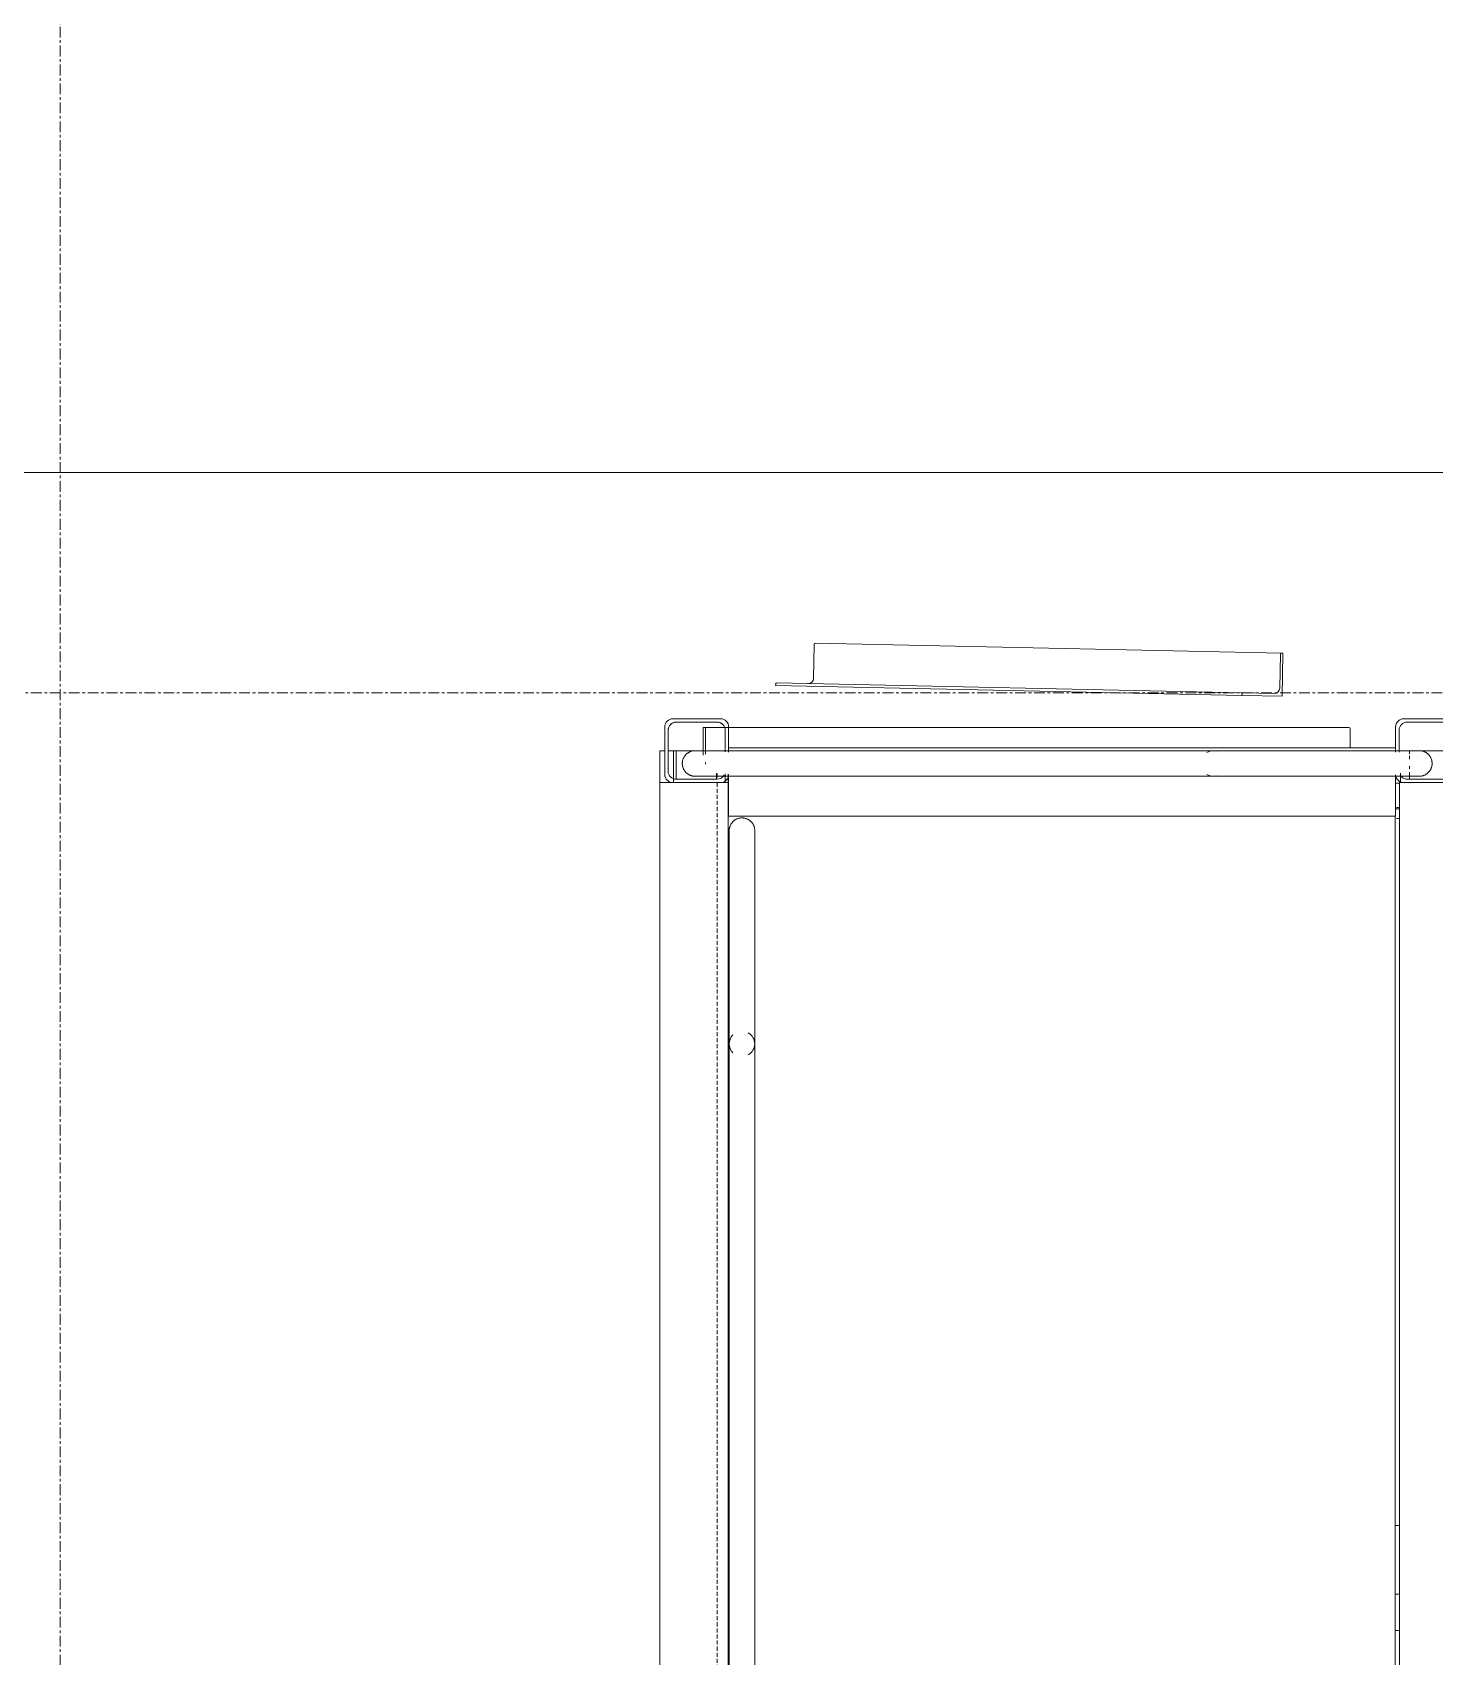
# Model space of a CAD drawing. Header units: centimetres. Extents: x -14291 to 3948, y -1225 to 8033.
# Drawn here: x -13118.4 to -12953.8, y 5575.4 to 5766.1 of the extents above; entities that cross this region are included whole.
import ezdxf

# ---------------------------------------------------------------- set-up
doc = ezdxf.new("R2010")
doc.units = ezdxf.units.CM
for name, pattern in [('_Overhead', [0.47625, 0.3175, -0.15875]), ('Grid Line', [2.2225, 1.27, -0.3175, 0.3175, -0.3175]), ('Hidden', [0.714375, 0.47625, -0.238125])]:
    doc.linetypes.add(name, pattern=pattern)
for name, color, linetype, lineweight in [('A-FLOR', 7, 'Continuous', 9), ('A-FLOR-HRAL', 7, 'Continuous', 9), ('S-BEAM', 7, 'Continuous', 9), ('S-COLS', 7, 'Continuous', 9), ('S-GRID', 7, 'Continuous', 9)]:
    doc.layers.add(name, color=color, linetype=linetype, lineweight=lineweight)

# ---------------------------------------------------------------- blocks, each defined once
blk = doc.blocks.new('HSS Rectangular-Column - 75 x 75-1752346-N01 - Planta Envigados')
at = {"layer": 'S-COLS'}
for p, q in [((-3.75, -0.17), (-3.75, 2.8)), ((-3.35, 2.4), (-3.35, -0.17)), ((-2.8, 3.75), (2.8, 3.75)), ((2.4, 3.35), (-2.4, 3.35)), ((3.35, -2.4), (3.35, 2.4)), ((3.75, 2.8), (3.75, -2.8)), ((2.8, -3.75), (-2.8, -3.75)), ((-2.4, -3.35), (2.4, -3.35))]:
    blk.add_line(p, q, dxfattribs=at)
for centre, radius, start, end in [((-2.8, 2.8), 0.95, 90, 180), ((-2.8, 2.8), 0.95, 90, 180), ((-2.4, 2.4), 0.952, 90, 180), ((-2.4, 2.4), 0.952, 90, 180), ((2.4, 2.4), 0.953, 360, 90), ((2.4, 2.4), 0.953, 360, 90), ((2.8, 2.8), 0.95, 360, 90), ((2.8, 2.8), 0.95, 360, 90), ((-2.8, -2.8), 0.95, 180.9043, 270), ((-2.4, -2.4), 0.952, 210, 270), ((-2.8, -2.8), 0.95, 247.0538, 270), ((-2.4, -2.4), 0.952, 240, 270), ((2.4, -2.4), 0.952, 270, 360), ((2.8, -2.8), 0.95, 270, 360)]:
    blk.add_arc(centre, radius, start, end, dxfattribs=at)
blk = doc.blocks.new('HSS Rectangular-Column - 75 x 75-V62-N01 - Planta Envigados')
at = {"layer": 'S-COLS'}
for p, q in [((-3.75, -2.8), (-3.75, 2.8)), ((-3.35, 2.4), (-3.35, -2.4)), ((-2.8, 3.75), (2.8, 3.75)), ((2.4, 3.35), (-2.4, 3.35)), ((3.35, -0.13), (3.35, 2.4)), ((3.75, 2.8), (3.75, -0.18)), ((2.8, -3.75), (-2.8, -3.75)), ((-2.4, -3.35), (2.4, -3.35))]:
    blk.add_line(p, q, dxfattribs=at)
for centre, radius, start, end in [((-2.8, 2.8), 0.95, 90, 180), ((-2.8, 2.8), 0.95, 90, 180), ((-2.4, 2.4), 0.952, 92.0096, 180), ((-2.4, 2.4), 0.952, 90, 180), ((2.4, 2.4), 0.952, 10.2992, 90), ((2.4, 2.4), 0.953, 360, 90), ((2.8, 2.8), 0.95, 360, 90), ((2.8, 2.8), 0.95, 360, 90), ((-2.8, -2.8), 0.95, 180, 270), ((-2.4, -2.4), 0.953, 180, 270), ((2.4, -2.4), 0.952, 270, 330), ((2.8, -2.8), 0.95, 270, 360)]:
    blk.add_arc(centre, radius, start, end, dxfattribs=at)
blk = doc.blocks.new('C Shapes - C12X25-1752347-N01 - Planta Envigados')
at = {"layer": 'S-BEAM'}
for p, q in [((-94.71, 0.8), (-94.71, 1.71)), ((-94.71, 1.71), (99.64, 1.71)), ((99.64, 1.71), (99.64, 0.8)), ((-94.71, -6.34), (-94.71, -4.8)), ((99.64, -4.8), (99.64, -6.34)), ((99.64, -6.34), (-94.71, -6.34))]:
    blk.add_line(p, q, dxfattribs=at)
at = {"layer": 'S-BEAM', "linetype": 'Hidden'}
blk.add_line((-94.71, 0.42), (99.64, 0.42), dxfattribs=at)
blk = doc.blocks.new('C Shapes - C12X25-V66-N01 - Planta Envigados')
at = {"layer": 'S-BEAM'}
for p, q in [((-94.71, -0.24), (-94.71, 1.71)), ((-94.71, 1.71), (5.13, 1.71)), ((12.91, 1.71), (99.54, 1.71)), ((99.64, 1.63), (99.64, -0.24)), ((-94.71, -6.34), (-94.71, -5.84)), ((99.64, -6.34), (-94.71, -6.34)), ((99.64, -5.84), (99.64, -6.34))]:
    blk.add_line(p, q, dxfattribs=at)
at = {"layer": 'S-BEAM', "linetype": 'Hidden'}
for p, q in [((-94.71, 0.42), (11.71, 0.42)), ((12.91, 0.42), (99.64, 0.42))]:
    blk.add_line(p, q, dxfattribs=at)
blk = doc.blocks.new('C Shapes - C12X25-1753125-N01 - Planta Envigados')
at = {"layer": 'S-BEAM'}
for p, q in [((19.89, 1.71), (98.21, 1.71)), ((19.89, -6.34), (19.89, -1.44)), ((98.21, -1.46), (98.21, -6.34)), ((98.21, -6.34), (19.89, -6.34))]:
    blk.add_line(p, q, dxfattribs=at)
blk = doc.blocks.new('C Shapes - C12X25-1753626-N01 - Planta Envigados')
at = {"layer": 'S-BEAM'}
for p, q in [((19.15, 2.52), (19.15, 3.54)), ((98.46, 3.64), (98.46, 2.52)), ((98.32, -1.71), (97.96, -1.71))]:
    blk.add_line(p, q, dxfattribs=at)
at = {"layer": 'S-BEAM', "linetype": 'Hidden'}
blk.add_line((97.96, -0.42), (98.32, -0.42), dxfattribs=at)
blk = doc.blocks.new('C Shapes - C12X25-1755447-N01 - Planta Envigados')
at = {"layer": 'S-BEAM', "linetype": 'Hidden'}
blk.add_line((-95.77, 0.42), (-95.09, 0.42), dxfattribs=at)
at = {"layer": 'S-BEAM'}
for p, q in [((-95.7, 1.71), (-94.71, 1.71)), ((-98.46, -5.35), (-98.46, -4.74)), ((-98.46, -6.34), (-98.46, -5.75)), ((-94.71, -6.34), (-98.46, -6.34))]:
    blk.add_line(p, q, dxfattribs=at)
blk = doc.blocks.new('M_L Equal Angles - L51X51X3_2-1755893-N01 - Planta Envigados')
at = {"layer": 'S-BEAM'}
for p, q in [((-135.11, 1.2), (-135.11, 1.36)), ((-135.11, 1.36), (-134.31, 1.36)), ((-135.11, 1.2), (-135.11, 1.05)), ((-135.11, 1.05), (-135.11, 1.04)), ((-135.11, 1.04), (-134.68, 1.04)), ((-135.11, 0.41), (-135.11, 1.04)), ((-135.11, -2.14), (-135.11, 0.41)), ((60.04, 1.36), (63.79, 1.36)), ((60.42, 1.04), (63.79, 1.04)), ((63.79, 1.36), (63.79, 1.2)), ((63.79, 1.05), (63.79, 1.2)), ((63.79, 1.04), (63.79, 1.05)), ((63.79, 1.04), (63.79, 0.41)), ((63.79, 0.41), (63.79, -2.12)), ((60.44, -3.72), (61.14, -3.72))]:
    blk.add_line(p, q, dxfattribs=at)
at = {"layer": 'S-BEAM', "linetype": 'Hidden'}
for p, q in [((-135.11, 1.04), (-134.68, 1.04)), ((60.42, 1.04), (63.79, 1.04))]:
    blk.add_line(p, q, dxfattribs=at)
blk = doc.blocks.new('M_L Equal Angles - L51X51X3_2-V69-N01 - Planta Envigados')
at = {"layer": 'S-BEAM'}
for p, q in [((-13039.52, 5684.47), (-13039.66, 5684.47)), ((-13039.66, 5684.47), (-13039.66, 5681.21)), ((-13036.73, 5684.47), (-13039.52, 5684.47)), ((-13039.38, 5681.35), (-13039.38, 5684.32)), ((-12963.83, 5684.47), (-13036.66, 5684.47)), ((-12963.68, 5684.32), (-12963.68, 5682.11))]:
    blk.add_line(p, q, dxfattribs=at)
for centre, major_axis, start_param, end_param in [((-13039.52, 5684.32), (0, 0.159), 4.712389, 6.283185), ((-12963.83, 5684.32), (0, 0.159), 4.712389, 6.283185), ((-13038.81, 5680.35), (0, 0.635), 1.570796, 1.832596)]:
    blk.add_ellipse(centre, major_axis=major_axis, ratio=0.898794, start_param=start_param, end_param=end_param, dxfattribs=at)
blk = doc.blocks.new('M_L Equal Angles - L51X51X3_2-1850319-N01 - Planta Envigados')
at = {"layer": 'S-BEAM'}
for p, q in [((-13026.69, 5690.25), (-13026.61, 5694.22)), ((-12971.7, 5693.22), (-13026.46, 5694.38)), ((-12971.86, 5693.07), (-12971.94, 5689.1)), ((-12971.56, 5693.22), (-12971.7, 5693.22)), ((-12971.66, 5688.14), (-12971.56, 5693.22)), ((-12976.23, 5688.56), (-13030.98, 5689.71)), ((-13031.14, 5689.39), (-13031.13, 5689.55)), ((-12976.38, 5688.24), (-13031.14, 5689.39)), ((-12976.38, 5688.4), (-12976.38, 5688.24)), ((-12976.38, 5688.24), (-12971.66, 5688.14)), ((-12972.54, 5688.48), (-12976.23, 5688.56))]:
    blk.add_line(p, q, dxfattribs=at)
for centre, major_axis, start_param, end_param in [((-13026.46, 5694.22), (0.003, 0.159), 0, 1.570796), ((-12971.71, 5693.06), (0.003, 0.159), 0, 1.570796), ((-13030.99, 5689.55), (0.003, 0.159), 0, 1.570796), ((-13027.28, 5690.27), (0.013, 0.635), 3.141593, 4.712389), ((-12976.23, 5688.4), (0.003, 0.159), 0, 1.570796), ((-12972.53, 5689.11), (0.013, 0.635), 3.141593, 4.712389)]:
    blk.add_ellipse(centre, major_axis=major_axis, ratio=0.92905, start_param=start_param, end_param=end_param, dxfattribs=at)
blk = doc.blocks.new('Railings 3 - Railings 1-1756953-N01 - Planta Envigados')
at = {"layer": 'A-FLOR-HRAL', "color": 8, "true_color": 0x808080}
for p, q in [((-12690.53, 5681.75), (-12690.54, 5681.75)), ((-12689.49, 5681.75), (-12690.53, 5681.75)), ((-12681.5, 5681.75), (-12682.72, 5681.75)), ((-12613.39, 5681.75), (-12681.39, 5681.75)), ((-12664.95, 5681.75), (-12666.42, 5681.75)), ((-12629.71, 5681.75), (-12631.18, 5681.75)), ((-12605.5, 5681.75), (-12605.95, 5681.75)), ((-12605.5, 5681.75), (-12605.49, 5681.75)), ((-12690.53, 5678.75), (-12689.49, 5678.75)), ((-12682.72, 5678.75), (-12681.5, 5678.75)), ((-12681.39, 5678.75), (-12613.39, 5678.75)), ((-12666.42, 5678.75), (-12664.95, 5678.75)), ((-12631.18, 5678.75), (-12629.71, 5678.75)), ((-12605.95, 5678.75), (-12605.5, 5678.75)), ((-12605.49, 5678.75), (-12605.5, 5678.75))]:
    blk.add_line(p, q, dxfattribs=at)
at = {"layer": 'A-FLOR-HRAL', "color": 8, "true_color": 0x808080, "flags": 128}
for points in [[(-12692.04, 5680.25), (-12692.04, 5680.31), (-12692.03, 5680.37), (-12692.03, 5680.43), (-12692.02, 5680.49), (-12692.01, 5680.55), (-12692, 5680.61), (-12691.98, 5680.67), (-12691.96, 5680.73), (-12691.94, 5680.78), (-12691.92, 5680.84), (-12691.9, 5680.89), (-12691.87, 5680.95), (-12691.84, 5681), (-12691.81, 5681.05), (-12691.78, 5681.1), (-12691.74, 5681.15), (-12691.71, 5681.2), (-12691.67, 5681.24), (-12691.63, 5681.29), (-12691.58, 5681.33), (-12691.54, 5681.37), (-12691.49, 5681.41), (-12691.45, 5681.45), (-12691.4, 5681.48), (-12691.35, 5681.52), (-12691.3, 5681.55), (-12691.25, 5681.58), (-12691.19, 5681.6), (-12691.14, 5681.63), (-12691.08, 5681.65), (-12691.03, 5681.67), (-12690.97, 5681.69), (-12690.91, 5681.71), (-12690.85, 5681.72), (-12690.79, 5681.73), (-12690.73, 5681.74), (-12690.68, 5681.75), (-12690.62, 5681.75), (-12690.56, 5681.75), (-12690.54, 5681.75)], [(-12690.54, 5678.75), (-12690.6, 5678.76), (-12690.66, 5678.76), (-12690.72, 5678.76), (-12690.78, 5678.77), (-12690.84, 5678.78), (-12690.9, 5678.8), (-12690.95, 5678.81), (-12691.01, 5678.83), (-12691.07, 5678.85), (-12691.12, 5678.87), (-12691.18, 5678.9), (-12691.23, 5678.92), (-12691.28, 5678.95), (-12691.34, 5678.98), (-12691.39, 5679.02), (-12691.43, 5679.05), (-12691.48, 5679.09), (-12691.53, 5679.13), (-12691.57, 5679.17), (-12691.62, 5679.21), (-12691.66, 5679.25), (-12691.7, 5679.3), (-12691.73, 5679.35), (-12691.77, 5679.39), (-12691.8, 5679.44), (-12691.83, 5679.49), (-12691.86, 5679.55), (-12691.89, 5679.6), (-12691.91, 5679.66), (-12691.94, 5679.71), (-12691.96, 5679.77), (-12691.98, 5679.82), (-12691.99, 5679.88), (-12692.01, 5679.94), (-12692.02, 5680), (-12692.03, 5680.06), (-12692.03, 5680.12), (-12692.04, 5680.18), (-12692.04, 5680.24), (-12692.04, 5680.25)], [(-12690.54, 5681.75), (-12690.53, 5681.75), (-12690.51, 5681.75), (-12690.48, 5681.75), (-12690.44, 5681.75), (-12690.38, 5681.75), (-12690.31, 5681.75), (-12690.23, 5681.75), (-12690.13, 5681.75), (-12690.03, 5681.75), (-12689.91, 5681.75), (-12689.78, 5681.75), (-12689.63, 5681.75), (-12689.48, 5681.75), (-12689.32, 5681.75), (-12689.14, 5681.75), (-12688.96, 5681.75), (-12688.76, 5681.75), (-12688.55, 5681.75), (-12688.34, 5681.75), (-12688.11, 5681.75), (-12687.88, 5681.75), (-12687.64, 5681.75), (-12687.39, 5681.75), (-12687.13, 5681.75), (-12686.86, 5681.75), (-12686.59, 5681.75), (-12686.31, 5681.75), (-12686.02, 5681.75), (-12685.73, 5681.75), (-12685.44, 5681.75), (-12685.14, 5681.75), (-12684.83, 5681.75), (-12684.52, 5681.75), (-12684.21, 5681.75), (-12683.9, 5681.75), (-12683.58, 5681.75), (-12683.26, 5681.75), (-12682.95, 5681.75), (-12682.72, 5681.75)], [(-12681.39, 5681.75), (-12681.71, 5681.75), (-12682.03, 5681.75), (-12682.35, 5681.75), (-12682.67, 5681.75), (-12682.99, 5681.75), (-12683.3, 5681.75), (-12683.61, 5681.75), (-12683.92, 5681.75), (-12684.22, 5681.75), (-12684.52, 5681.75), (-12684.81, 5681.75), (-12685.1, 5681.75), (-12685.38, 5681.75), (-12685.66, 5681.75), (-12685.93, 5681.75), (-12686.19, 5681.75), (-12686.45, 5681.75), (-12686.69, 5681.75), (-12686.93, 5681.75), (-12687.16, 5681.75), (-12687.38, 5681.75), (-12687.6, 5681.75), (-12687.8, 5681.75), (-12687.99, 5681.75), (-12688.17, 5681.75), (-12688.34, 5681.75), (-12688.5, 5681.75), (-12688.65, 5681.75), (-12688.79, 5681.75), (-12688.91, 5681.75), (-12689.03, 5681.75), (-12689.13, 5681.75), (-12689.22, 5681.75), (-12689.3, 5681.75), (-12689.36, 5681.75), (-12689.41, 5681.75), (-12689.45, 5681.75), (-12689.48, 5681.75), (-12689.49, 5681.75)], [(-12605.49, 5681.75), (-12605.5, 5681.75), (-12605.52, 5681.75), (-12605.55, 5681.75), (-12605.6, 5681.75), (-12605.65, 5681.75), (-12605.72, 5681.75), (-12605.81, 5681.75), (-12605.9, 5681.75), (-12606.01, 5681.75), (-12606.13, 5681.75), (-12606.26, 5681.75), (-12606.4, 5681.75), (-12606.55, 5681.75), (-12606.72, 5681.75), (-12606.89, 5681.75), (-12607.08, 5681.75), (-12607.27, 5681.75), (-12607.48, 5681.75), (-12607.7, 5681.75), (-12607.92, 5681.75), (-12608.15, 5681.75), (-12608.4, 5681.75), (-12608.65, 5681.75), (-12608.91, 5681.75), (-12609.17, 5681.75), (-12609.44, 5681.75), (-12609.72, 5681.75), (-12610.01, 5681.75), (-12610.3, 5681.75), (-12610.6, 5681.75), (-12610.9, 5681.75), (-12611.2, 5681.75), (-12611.51, 5681.75), (-12611.82, 5681.75), (-12612.13, 5681.75), (-12612.45, 5681.75), (-12612.77, 5681.75), (-12613.09, 5681.75), (-12613.39, 5681.75)], [(-12613.17, 5681.75), (-12612.86, 5681.75), (-12612.54, 5681.75), (-12612.23, 5681.75), (-12611.92, 5681.75), (-12611.61, 5681.75), (-12611.3, 5681.75), (-12611, 5681.75), (-12610.71, 5681.75), (-12610.42, 5681.75), (-12610.14, 5681.75), (-12609.86, 5681.75), (-12609.59, 5681.75), (-12609.32, 5681.75), (-12609.06, 5681.75), (-12608.81, 5681.75), (-12608.57, 5681.75), (-12608.34, 5681.75), (-12608.12, 5681.75), (-12607.9, 5681.75), (-12607.7, 5681.75), (-12607.5, 5681.75), (-12607.32, 5681.75), (-12607.15, 5681.75), (-12606.98, 5681.75), (-12606.83, 5681.75), (-12606.69, 5681.75), (-12606.56, 5681.75), (-12606.45, 5681.75), (-12606.34, 5681.75), (-12606.25, 5681.75), (-12606.17, 5681.75), (-12606.1, 5681.75), (-12606.05, 5681.75), (-12606, 5681.75), (-12605.97, 5681.75), (-12605.96, 5681.75), (-12605.95, 5681.75)], [(-12605.49, 5681.75), (-12605.43, 5681.75), (-12605.37, 5681.75), (-12605.31, 5681.74), (-12605.26, 5681.74), (-12605.2, 5681.72), (-12605.14, 5681.71), (-12605.08, 5681.7), (-12605.02, 5681.68), (-12604.97, 5681.66), (-12604.91, 5681.64), (-12604.86, 5681.61), (-12604.8, 5681.58), (-12604.75, 5681.56), (-12604.7, 5681.53), (-12604.65, 5681.49), (-12604.6, 5681.46), (-12604.55, 5681.42), (-12604.51, 5681.38), (-12604.46, 5681.34), (-12604.42, 5681.3), (-12604.38, 5681.26), (-12604.34, 5681.21), (-12604.3, 5681.16), (-12604.27, 5681.11), (-12604.23, 5681.06), (-12604.2, 5681.01), (-12604.17, 5680.96), (-12604.14, 5680.91), (-12604.12, 5680.85), (-12604.1, 5680.8), (-12604.08, 5680.74), (-12604.06, 5680.68), (-12604.04, 5680.63), (-12604.03, 5680.57), (-12604.02, 5680.51), (-12604.01, 5680.45), (-12604, 5680.39), (-12604, 5680.33), (-12603.99, 5680.27), (-12603.99, 5680.25)], [(-12603.99, 5680.25), (-12604, 5680.19), (-12604, 5680.13), (-12604, 5680.07), (-12604.01, 5680.02), (-12604.02, 5679.96), (-12604.04, 5679.9), (-12604.05, 5679.84), (-12604.07, 5679.78), (-12604.09, 5679.73), (-12604.11, 5679.67), (-12604.14, 5679.62), (-12604.16, 5679.56), (-12604.19, 5679.51), (-12604.22, 5679.46), (-12604.26, 5679.41), (-12604.29, 5679.36), (-12604.33, 5679.31), (-12604.37, 5679.27), (-12604.41, 5679.22), (-12604.45, 5679.18), (-12604.49, 5679.14), (-12604.54, 5679.1), (-12604.59, 5679.06), (-12604.63, 5679.03), (-12604.68, 5678.99), (-12604.73, 5678.96), (-12604.79, 5678.93), (-12604.84, 5678.9), (-12604.9, 5678.88), (-12604.95, 5678.86), (-12605.01, 5678.84), (-12605.06, 5678.82), (-12605.12, 5678.8), (-12605.18, 5678.79), (-12605.24, 5678.78), (-12605.3, 5678.77), (-12605.36, 5678.76), (-12605.42, 5678.76), (-12605.48, 5678.75), (-12605.49, 5678.75)], [(-12682.72, 5678.75), (-12683.04, 5678.75), (-12683.36, 5678.75), (-12683.68, 5678.75), (-12683.99, 5678.75), (-12684.31, 5678.75), (-12684.62, 5678.75), (-12684.92, 5678.75), (-12685.23, 5678.75), (-12685.53, 5678.75), (-12685.82, 5678.75), (-12686.11, 5678.75), (-12686.39, 5678.75), (-12686.67, 5678.75), (-12686.94, 5678.75), (-12687.2, 5678.75), (-12687.46, 5678.75), (-12687.71, 5678.75), (-12687.95, 5678.75), (-12688.18, 5678.75), (-12688.4, 5678.75), (-12688.62, 5678.75), (-12688.82, 5678.75), (-12689.01, 5678.75), (-12689.19, 5678.75), (-12689.37, 5678.75), (-12689.53, 5678.75), (-12689.68, 5678.75), (-12689.82, 5678.75), (-12689.94, 5678.75), (-12690.06, 5678.75), (-12690.16, 5678.75), (-12690.25, 5678.75), (-12690.33, 5678.75), (-12690.4, 5678.75), (-12690.45, 5678.75), (-12690.49, 5678.75), (-12690.52, 5678.75), (-12690.54, 5678.75), (-12690.54, 5678.75)], [(-12690.54, 5678.75), (-12690.53, 5678.75), (-12690.53, 5678.75)], [(-12689.49, 5678.75), (-12689.47, 5678.75), (-12689.43, 5678.75), (-12689.39, 5678.75), (-12689.33, 5678.75), (-12689.26, 5678.75), (-12689.17, 5678.75), (-12689.08, 5678.75), (-12688.97, 5678.75), (-12688.85, 5678.75), (-12688.71, 5678.75), (-12688.57, 5678.75), (-12688.42, 5678.75), (-12688.25, 5678.75), (-12688.07, 5678.75), (-12687.89, 5678.75), (-12687.69, 5678.75), (-12687.48, 5678.75), (-12687.26, 5678.75), (-12687.04, 5678.75), (-12686.8, 5678.75), (-12686.56, 5678.75), (-12686.31, 5678.75), (-12686.05, 5678.75), (-12685.78, 5678.75), (-12685.51, 5678.75), (-12685.23, 5678.75), (-12684.94, 5678.75), (-12684.65, 5678.75), (-12684.35, 5678.75), (-12684.05, 5678.75), (-12683.75, 5678.75), (-12683.44, 5678.75), (-12683.13, 5678.75), (-12682.81, 5678.75), (-12682.49, 5678.75), (-12682.18, 5678.75), (-12681.86, 5678.75), (-12681.54, 5678.75), (-12681.39, 5678.75)], [(-12613.39, 5678.75), (-12613.07, 5678.75), (-12612.75, 5678.75), (-12612.44, 5678.75), (-12612.12, 5678.75), (-12611.81, 5678.75), (-12611.49, 5678.75), (-12611.19, 5678.75), (-12610.88, 5678.75), (-12610.58, 5678.75), (-12610.29, 5678.75), (-12610, 5678.75), (-12609.71, 5678.75), (-12609.43, 5678.75), (-12609.16, 5678.75), (-12608.89, 5678.75), (-12608.64, 5678.75), (-12608.39, 5678.75), (-12608.14, 5678.75), (-12607.91, 5678.75), (-12607.69, 5678.75), (-12607.47, 5678.75), (-12607.26, 5678.75), (-12607.07, 5678.75), (-12606.88, 5678.75), (-12606.71, 5678.75), (-12606.54, 5678.75), (-12606.39, 5678.75), (-12606.25, 5678.75), (-12606.12, 5678.75), (-12606, 5678.75), (-12605.9, 5678.75), (-12605.8, 5678.75), (-12605.72, 5678.75), (-12605.65, 5678.75), (-12605.59, 5678.75), (-12605.55, 5678.75), (-12605.52, 5678.75), (-12605.5, 5678.75), (-12605.49, 5678.75)], [(-12605.95, 5678.75), (-12605.97, 5678.75), (-12605.99, 5678.75), (-12606.03, 5678.75), (-12606.08, 5678.75), (-12606.14, 5678.75), (-12606.22, 5678.75), (-12606.31, 5678.75), (-12606.41, 5678.75), (-12606.52, 5678.75), (-12606.65, 5678.75), (-12606.78, 5678.75), (-12606.93, 5678.75), (-12607.09, 5678.75), (-12607.26, 5678.75), (-12607.44, 5678.75), (-12607.63, 5678.75), (-12607.83, 5678.75), (-12608.04, 5678.75), (-12608.26, 5678.75), (-12608.49, 5678.75), (-12608.73, 5678.75), (-12608.98, 5678.75), (-12609.23, 5678.75), (-12609.49, 5678.75), (-12609.76, 5678.75), (-12610.04, 5678.75), (-12610.32, 5678.75), (-12610.61, 5678.75), (-12610.9, 5678.75), (-12611.2, 5678.75), (-12611.5, 5678.75), (-12611.81, 5678.75), (-12612.12, 5678.75), (-12612.43, 5678.75), (-12612.75, 5678.75), (-12613.06, 5678.75), (-12613.38, 5678.75)]]:
    blk.add_lwpolyline(points, dxfattribs=at)
at = {"layer": 'A-FLOR-HRAL', "color": 8, "true_color": 0x808080}
for centre, start_param, end_param in [((-12664.95, 5680.25), 6.021386, 6.544985), ((-12629.71, 5680.25), 6.021386, 6.806784), ((-12664.95, 5680.25), 2.879793, 3.403392), ((-12629.71, 5680.25), 2.617994, 3.403392)]:
    blk.add_ellipse(centre, major_axis=(0, 1.5), ratio=0.999929, start_param=start_param, end_param=end_param, dxfattribs=at)
blk = doc.blocks.new('Railings 4 - Railings 1-1757765-N01 - Planta Envigados')
at = {"layer": 'A-FLOR-HRAL', "color": 8, "true_color": 0x808080, "flags": 128}
for points in [[(-12608.4, 5681.75), (-12608.65, 5681.75), (-12608.91, 5681.75)], [(-12608.81, 5681.75), (-12608.57, 5681.75), (-12608.34, 5681.75)], [(-12608.89, 5678.75), (-12608.64, 5678.75), (-12608.39, 5678.75)], [(-12608.49, 5678.75), (-12608.73, 5678.75), (-12608.74, 5678.75)]]:
    blk.add_lwpolyline(points, dxfattribs=at)
blk = doc.blocks.new('Railings 10 - Railings 8-1759147-N01 - Planta Envigados')
at = {"layer": 'A-FLOR-HRAL', "color": 8, "true_color": 0x808080}
for p, q in [((-13045.89, 5664.73), (-13045.89, 5500.95)), ((-13042.89, 5500.95), (-13042.89, 5664.73))]:
    blk.add_line(p, q, dxfattribs=at)
at = {"layer": 'A-FLOR-HRAL', "color": 8, "true_color": 0x808080, "flags": 128}
for points in [[(-13045.89, 5672.73), (-13045.89, 5672.79), (-13045.88, 5672.85), (-13045.88, 5672.91), (-13045.87, 5672.97), (-13045.86, 5673.02), (-13045.84, 5673.08), (-13045.83, 5673.14), (-13045.81, 5673.2), (-13045.79, 5673.25), (-13045.77, 5673.31), (-13045.74, 5673.37), (-13045.72, 5673.42), (-13045.69, 5673.47), (-13045.66, 5673.52), (-13045.62, 5673.57), (-13045.59, 5673.62), (-13045.55, 5673.67), (-13045.51, 5673.72), (-13045.47, 5673.76), (-13045.43, 5673.8), (-13045.39, 5673.84), (-13045.34, 5673.88), (-13045.3, 5673.92), (-13045.25, 5673.96), (-13045.2, 5673.99), (-13045.15, 5674.02), (-13045.09, 5674.05), (-13045.04, 5674.08), (-13044.99, 5674.1), (-13044.93, 5674.12), (-13044.87, 5674.15), (-13044.82, 5674.16), (-13044.76, 5674.18), (-13044.7, 5674.19), (-13044.64, 5674.2), (-13044.58, 5674.21), (-13044.52, 5674.22), (-13044.46, 5674.22), (-13044.4, 5674.23), (-13044.39, 5674.23)], [(-13045.89, 5672.73), (-13045.89, 5672.72), (-13045.89, 5672.7), (-13045.89, 5672.67), (-13045.89, 5672.62), (-13045.89, 5672.57), (-13045.89, 5672.5), (-13045.89, 5672.41), (-13045.89, 5672.32), (-13045.89, 5672.21), (-13045.89, 5672.09), (-13045.89, 5671.96), (-13045.89, 5671.82), (-13045.89, 5671.67), (-13045.89, 5671.5), (-13045.89, 5671.33), (-13045.89, 5671.14), (-13045.89, 5670.95), (-13045.89, 5670.74), (-13045.89, 5670.53), (-13045.89, 5670.3), (-13045.89, 5670.07), (-13045.89, 5669.82), (-13045.89, 5669.57), (-13045.89, 5669.31), (-13045.89, 5669.05), (-13045.89, 5668.78), (-13045.89, 5668.5), (-13045.89, 5668.21), (-13045.89, 5667.92), (-13045.89, 5667.63), (-13045.89, 5667.32), (-13045.89, 5667.02), (-13045.89, 5666.71), (-13045.89, 5666.4), (-13045.89, 5666.09), (-13045.89, 5665.77), (-13045.89, 5665.45), (-13045.89, 5665.13), (-13045.89, 5664.81), (-13045.89, 5664.73)], [(-13045.89, 5664.73), (-13045.89, 5665.05), (-13045.89, 5665.37), (-13045.89, 5665.68), (-13045.89, 5666), (-13045.89, 5666.32), (-13045.89, 5666.63), (-13045.89, 5666.94), (-13045.89, 5667.24), (-13045.89, 5667.54), (-13045.89, 5667.84), (-13045.89, 5668.13), (-13045.89, 5668.42), (-13045.89, 5668.7), (-13045.89, 5668.98), (-13045.89, 5669.24), (-13045.89, 5669.5), (-13045.89, 5669.76), (-13045.89, 5670), (-13045.89, 5670.24), (-13045.89, 5670.47), (-13045.89, 5670.68), (-13045.89, 5670.89), (-13045.89, 5671.09), (-13045.89, 5671.28), (-13045.89, 5671.46), (-13045.89, 5671.63), (-13045.89, 5671.78), (-13045.89, 5671.93), (-13045.89, 5672.06), (-13045.89, 5672.18), (-13045.89, 5672.29), (-13045.89, 5672.39), (-13045.89, 5672.48), (-13045.89, 5672.55), (-13045.89, 5672.61), (-13045.89, 5672.66), (-13045.89, 5672.69), (-13045.89, 5672.72), (-13045.89, 5672.73)], [(-13044.39, 5674.23), (-13044.33, 5674.23), (-13044.27, 5674.22), (-13044.21, 5674.22), (-13044.15, 5674.21), (-13044.09, 5674.2), (-13044.03, 5674.18), (-13043.97, 5674.17), (-13043.91, 5674.15), (-13043.86, 5674.13), (-13043.8, 5674.11), (-13043.75, 5674.08), (-13043.69, 5674.06), (-13043.64, 5674.03), (-13043.59, 5674), (-13043.54, 5673.96), (-13043.49, 5673.93), (-13043.44, 5673.89), (-13043.4, 5673.85), (-13043.35, 5673.81), (-13043.31, 5673.77), (-13043.27, 5673.73), (-13043.23, 5673.68), (-13043.19, 5673.64), (-13043.16, 5673.59), (-13043.12, 5673.54), (-13043.09, 5673.49), (-13043.06, 5673.43), (-13043.04, 5673.38), (-13043.01, 5673.33), (-13042.99, 5673.27), (-13042.97, 5673.21), (-13042.95, 5673.16), (-13042.93, 5673.1), (-13042.92, 5673.04), (-13042.91, 5672.98), (-13042.9, 5672.92), (-13042.89, 5672.86), (-13042.89, 5672.8), (-13042.89, 5672.74), (-13042.89, 5672.73)], [(-13042.89, 5664.73), (-13042.89, 5665.05), (-13042.89, 5665.37), (-13042.89, 5665.68), (-13042.89, 5666), (-13042.89, 5666.32), (-13042.89, 5666.63), (-13042.89, 5666.94), (-13042.89, 5667.24), (-13042.89, 5667.54), (-13042.89, 5667.84), (-13042.89, 5668.13), (-13042.89, 5668.42), (-13042.89, 5668.7), (-13042.89, 5668.98), (-13042.89, 5669.24), (-13042.89, 5669.5), (-13042.89, 5669.76), (-13042.89, 5670), (-13042.89, 5670.24), (-13042.89, 5670.47), (-13042.89, 5670.68), (-13042.89, 5670.89), (-13042.89, 5671.09), (-13042.89, 5671.28), (-13042.89, 5671.46), (-13042.89, 5671.63), (-13042.89, 5671.78), (-13042.89, 5671.93), (-13042.89, 5672.06), (-13042.89, 5672.18), (-13042.89, 5672.29), (-13042.89, 5672.39), (-13042.89, 5672.48), (-13042.89, 5672.55), (-13042.89, 5672.61), (-13042.89, 5672.66), (-13042.89, 5672.69), (-13042.89, 5672.72), (-13042.89, 5672.73)], [(-13042.89, 5672.73), (-13042.89, 5672.72), (-13042.89, 5672.7), (-13042.89, 5672.67), (-13042.89, 5672.62), (-13042.89, 5672.57), (-13042.89, 5672.5), (-13042.89, 5672.41), (-13042.89, 5672.32), (-13042.89, 5672.21), (-13042.89, 5672.09), (-13042.89, 5671.96), (-13042.89, 5671.82), (-13042.89, 5671.67), (-13042.89, 5671.5), (-13042.89, 5671.33), (-13042.89, 5671.14), (-13042.89, 5670.95), (-13042.89, 5670.74), (-13042.89, 5670.53), (-13042.89, 5670.3), (-13042.89, 5670.07), (-13042.89, 5669.82), (-13042.89, 5669.57), (-13042.89, 5669.31), (-13042.89, 5669.05), (-13042.89, 5668.78), (-13042.89, 5668.5), (-13042.89, 5668.21), (-13042.89, 5667.92), (-13042.89, 5667.63), (-13042.89, 5667.32), (-13042.89, 5667.02), (-13042.89, 5666.71), (-13042.89, 5666.4), (-13042.89, 5666.09), (-13042.89, 5665.77), (-13042.89, 5665.45), (-13042.89, 5665.13), (-13042.89, 5664.81), (-13042.89, 5664.73)], [(-13045.89, 5492.95), (-13045.89, 5492.96), (-13045.89, 5492.98), (-13045.89, 5493.01), (-13045.89, 5493.06), (-13045.89, 5493.11), (-13045.89, 5493.18), (-13045.89, 5493.27), (-13045.89, 5493.36), (-13045.89, 5493.47), (-13045.89, 5493.59), (-13045.89, 5493.72), (-13045.89, 5493.86), (-13045.89, 5494.01), (-13045.89, 5494.18), (-13045.89, 5494.35), (-13045.89, 5494.54), (-13045.89, 5494.73), (-13045.89, 5494.94), (-13045.89, 5495.16), (-13045.89, 5495.38), (-13045.89, 5495.62), (-13045.89, 5495.86), (-13045.89, 5496.11), (-13045.89, 5496.37), (-13045.89, 5496.63), (-13045.89, 5496.91), (-13045.89, 5497.18), (-13045.89, 5497.47), (-13045.89, 5497.76), (-13045.89, 5498.06), (-13045.89, 5498.36), (-13045.89, 5498.66), (-13045.89, 5498.97), (-13045.89, 5499.28), (-13045.89, 5499.6), (-13045.89, 5499.91), (-13045.89, 5500.23), (-13045.89, 5500.55), (-13045.89, 5500.87), (-13045.89, 5500.95)], [(-13045.89, 5500.95), (-13045.89, 5500.63), (-13045.89, 5500.32), (-13045.89, 5500), (-13045.89, 5499.68), (-13045.89, 5499.37), (-13045.89, 5499.05), (-13045.89, 5498.74), (-13045.89, 5498.44), (-13045.89, 5498.14), (-13045.89, 5497.84), (-13045.89, 5497.55), (-13045.89, 5497.26), (-13045.89, 5496.98), (-13045.89, 5496.71), (-13045.89, 5496.44), (-13045.89, 5496.18), (-13045.89, 5495.92), (-13045.89, 5495.68), (-13045.89, 5495.44), (-13045.89, 5495.22), (-13045.89, 5495), (-13045.89, 5494.79), (-13045.89, 5494.59), (-13045.89, 5494.4), (-13045.89, 5494.22), (-13045.89, 5494.06), (-13045.89, 5493.9), (-13045.89, 5493.75), (-13045.89, 5493.62), (-13045.89, 5493.5), (-13045.89, 5493.39), (-13045.89, 5493.29), (-13045.89, 5493.21), (-13045.89, 5493.13), (-13045.89, 5493.07), (-13045.89, 5493.02), (-13045.89, 5492.99), (-13045.89, 5492.97), (-13045.89, 5492.96)], [(-13042.89, 5500.95), (-13042.89, 5500.63), (-13042.89, 5500.32), (-13042.89, 5500), (-13042.89, 5499.68), (-13042.89, 5499.37), (-13042.89, 5499.05), (-13042.89, 5498.74), (-13042.89, 5498.44), (-13042.89, 5498.14), (-13042.89, 5497.84), (-13042.89, 5497.55), (-13042.89, 5497.26), (-13042.89, 5496.98), (-13042.89, 5496.71), (-13042.89, 5496.44), (-13042.89, 5496.18), (-13042.89, 5495.92), (-13042.89, 5495.68), (-13042.89, 5495.44), (-13042.89, 5495.22), (-13042.89, 5495), (-13042.89, 5494.79), (-13042.89, 5494.59), (-13042.89, 5494.4), (-13042.89, 5494.22), (-13042.89, 5494.06), (-13042.89, 5493.9), (-13042.89, 5493.75), (-13042.89, 5493.62), (-13042.89, 5493.5), (-13042.89, 5493.39), (-13042.89, 5493.29), (-13042.89, 5493.21), (-13042.89, 5493.13), (-13042.89, 5493.07), (-13042.89, 5493.02), (-13042.89, 5492.99), (-13042.89, 5492.97), (-13042.89, 5492.96)], [(-13042.89, 5492.95), (-13042.89, 5492.96), (-13042.89, 5492.98), (-13042.89, 5493.01), (-13042.89, 5493.06), (-13042.89, 5493.11), (-13042.89, 5493.18), (-13042.89, 5493.27), (-13042.89, 5493.36), (-13042.89, 5493.47), (-13042.89, 5493.59), (-13042.89, 5493.72), (-13042.89, 5493.86), (-13042.89, 5494.01), (-13042.89, 5494.18), (-13042.89, 5494.35), (-13042.89, 5494.54), (-13042.89, 5494.73), (-13042.89, 5494.94), (-13042.89, 5495.16), (-13042.89, 5495.38), (-13042.89, 5495.62), (-13042.89, 5495.86), (-13042.89, 5496.11), (-13042.89, 5496.37), (-13042.89, 5496.63), (-13042.89, 5496.91), (-13042.89, 5497.18), (-13042.89, 5497.47), (-13042.89, 5497.76), (-13042.89, 5498.06), (-13042.89, 5498.36), (-13042.89, 5498.66), (-13042.89, 5498.97), (-13042.89, 5499.28), (-13042.89, 5499.6), (-13042.89, 5499.91), (-13042.89, 5500.23), (-13042.89, 5500.55), (-13042.89, 5500.87), (-13042.89, 5500.95)], [(-13044.39, 5491.45), (-13044.45, 5491.46), (-13044.51, 5491.46), (-13044.57, 5491.47), (-13044.63, 5491.47), (-13044.68, 5491.48), (-13044.74, 5491.5), (-13044.8, 5491.51), (-13044.86, 5491.53), (-13044.91, 5491.55), (-13044.97, 5491.57), (-13045.03, 5491.6), (-13045.08, 5491.62), (-13045.13, 5491.65), (-13045.18, 5491.68), (-13045.23, 5491.72), (-13045.28, 5491.75), (-13045.33, 5491.79), (-13045.38, 5491.83), (-13045.42, 5491.87), (-13045.46, 5491.91), (-13045.5, 5491.95), (-13045.54, 5492), (-13045.58, 5492.05), (-13045.62, 5492.09), (-13045.65, 5492.14), (-13045.68, 5492.2), (-13045.71, 5492.25), (-13045.74, 5492.3), (-13045.76, 5492.36), (-13045.78, 5492.41), (-13045.81, 5492.47), (-13045.82, 5492.52), (-13045.84, 5492.58), (-13045.85, 5492.64), (-13045.86, 5492.7), (-13045.87, 5492.76), (-13045.88, 5492.82), (-13045.88, 5492.88), (-13045.89, 5492.94), (-13045.89, 5492.95)], [(-13042.89, 5492.95), (-13042.89, 5492.89), (-13042.89, 5492.84), (-13042.9, 5492.78), (-13042.91, 5492.72), (-13042.92, 5492.66), (-13042.93, 5492.6), (-13042.94, 5492.54), (-13042.96, 5492.48), (-13042.98, 5492.43), (-13043, 5492.37), (-13043.03, 5492.32), (-13043.06, 5492.26), (-13043.08, 5492.21), (-13043.12, 5492.16), (-13043.15, 5492.11), (-13043.18, 5492.06), (-13043.22, 5492.01), (-13043.26, 5491.97), (-13043.3, 5491.92), (-13043.34, 5491.88), (-13043.39, 5491.84), (-13043.43, 5491.8), (-13043.48, 5491.76), (-13043.53, 5491.73), (-13043.58, 5491.69), (-13043.63, 5491.66), (-13043.68, 5491.63), (-13043.73, 5491.6), (-13043.79, 5491.58), (-13043.84, 5491.56), (-13043.9, 5491.54), (-13043.96, 5491.52), (-13044.01, 5491.5), (-13044.07, 5491.49), (-13044.13, 5491.48), (-13044.19, 5491.47), (-13044.25, 5491.46), (-13044.31, 5491.46), (-13044.37, 5491.45), (-13044.39, 5491.45)]]:
    blk.add_lwpolyline(points, dxfattribs=at)
at = {"layer": 'A-FLOR-HRAL', "color": 8, "true_color": 0x808080}
for centre, start, end in [((-13044.39, 5647.7), 135, 225), ((-13044.39, 5647.7), 300, 60), ((-13044.39, 5518.79), 180, 195), ((-13044.39, 5518.79), 345, 0)]:
    blk.add_arc(centre, 1.5, start, end, dxfattribs=at)
blk = doc.blocks.new('C Shapes - C12X25-V70-N01 - Planta Envigados')
at = {"layer": 'S-BEAM'}
for p, q in [((0.56, 1.71), (4.85, 1.71)), ((-98.46, -6.34), (-98.46, -0.87)), ((-98.1, -6.34), (-98.46, -6.34)), ((-97.46, -6.34), (-97.86, -6.34)), ((-96.33, -6.34), (-96.65, -6.34)), ((-95.09, -6.34), (-95.92, -6.34))]:
    blk.add_line(p, q, dxfattribs=at)
blk = doc.blocks.new('Railings 18 - Railings 16-1763403-N01 - Planta Envigados')
at = {"layer": 'A-FLOR-HRAL', "color": 8, "true_color": 0x808080}
for p, q in [((-12958.39, 5483.26), (-12958.39, 5674.06)), ((-13037.7, 5483.56), (-13037.7, 5482.42)), ((-13037.19, 5482.42), (-13037.7, 5482.42))]:
    blk.add_line(p, q, dxfattribs=at)

msp = doc.modelspace()

# ---------------------------------------------------------------- linework, layer by layer
at = {"layer": 'A-FLOR', "color": 8, "linetype": '_Overhead', "true_color": 0x808080}
for p, q in [((-13199.046, 5714.431), (-12483.626, 5714.431)), ((-12483.626, 5714.431), (-13199.046, 5714.431))]:
    msp.add_line(p, q, dxfattribs=at)
at = {"layer": 'S-BEAM'}
for p, q in [((-12958.39, 5590.783), (-12957.886, 5590.783)), ((-12957.886, 5582.732), (-12958.39, 5582.732)), ((-12957.886, 5578.442), (-12958.39, 5578.442))]:
    msp.add_line(p, q, dxfattribs=at)
at = {"layer": 'S-GRID', "color": 253, "linetype": 'Grid Line', "true_color": 0xaaaaaa}
for p, q in [((-13115.164, 7882.574), (-13115.164, -1075.311)), ((-14005.363, 5688.539), (2922.583, 5688.539))]:
    msp.add_line(p, q, dxfattribs=at)

# ---------------------------------------------------------------- block references
at = {"layer": 'A-FLOR-HRAL', "color": 8, "true_color": 0x808080}
for name, p in [('Railings 3 - Railings 1-1756953-N01 - Planta Envigados', (-350.057, 0)), ('Railings 4 - Railings 1-1757765-N01 - Planta Envigados', (-349.495, -3.813)), ('Railings 18 - Railings 16-1763403-N01 - Planta Envigados', (0, 0)), ('Railings 10 - Railings 8-1759147-N01 - Planta Envigados', (9.295, -0.359))]:
    msp.add_blockref(name, p, dxfattribs=at)
at = {"layer": 'S-BEAM'}
for name, p in [('M_L Equal Angles - L51X51X3_2-1850319-N01 - Planta Envigados', (0, 0)), ('M_L Equal Angles - L51X51X3_2-V69-N01 - Planta Envigados', (0, 0)), ('C Shapes - C12X25-1753125-N01 - Planta Envigados', (-13056.544, 5680.397)), ('C Shapes - C12X25-1753626-N01 - Planta Envigados', (-13056.203, 5675.487))]:
    msp.add_blockref(name, p, dxfattribs=at)
for name, p, rotation in [('C Shapes - C12X25-1755447-N01 - Planta Envigados', (-13038.404, 5583.296), 270), ('M_L Equal Angles - L51X51X3_2-1755893-N01 - Planta Envigados', (-13041.786, 5617.962), 90), ('C Shapes - C12X25-V70-N01 - Planta Envigados', (-12950.363, 5583.296), 270), ('C Shapes - C12X25-1752347-N01 - Planta Envigados', (-13038.404, 5583.296), 270), ('C Shapes - C12X25-V66-N01 - Planta Envigados', (-12951.546, 5583.296), 270)]:
    msp.add_blockref(name, p, dxfattribs=dict(at, rotation=rotation))
at = {"layer": 'S-COLS'}
for name, p in [('HSS Rectangular-Column - 75 x 75-V62-N01 - Planta Envigados', (-13040.404, 5681.754)), ('HSS Rectangular-Column - 75 x 75-1752346-N01 - Planta Envigados', (-12954.582, 5681.754))]:
    msp.add_blockref(name, p, dxfattribs=at)

doc.saveas('drawing.dxf')
